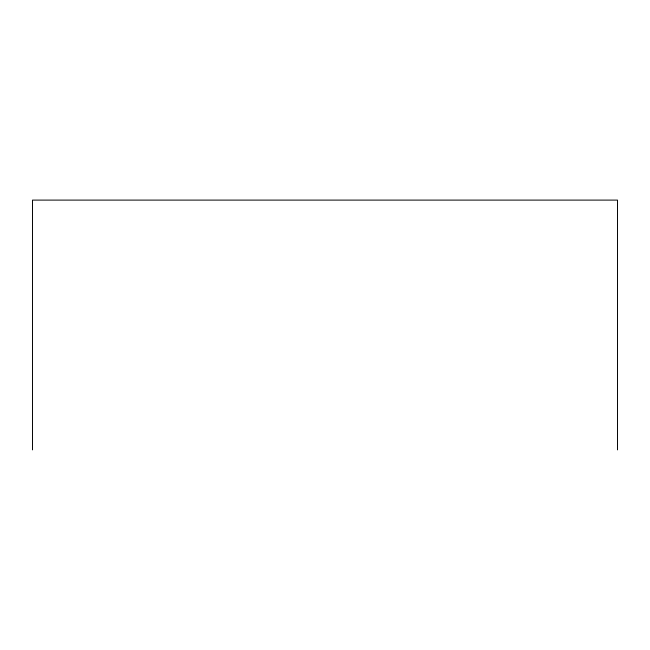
<?xml version="1.0" encoding="UTF-8"?>
<svg xmlns="http://www.w3.org/2000/svg" width="650" height="650" viewBox="0 0 650 650"><rect width="100%" height="100%" fill="white"/><g stroke="black" fill="none" stroke-linecap="round" stroke-linejoin="round"><path stroke-width="0.97" d="M617.5 449.898L617.5 200.102L32.5 200.102L32.5 449.898"/></g></svg>
